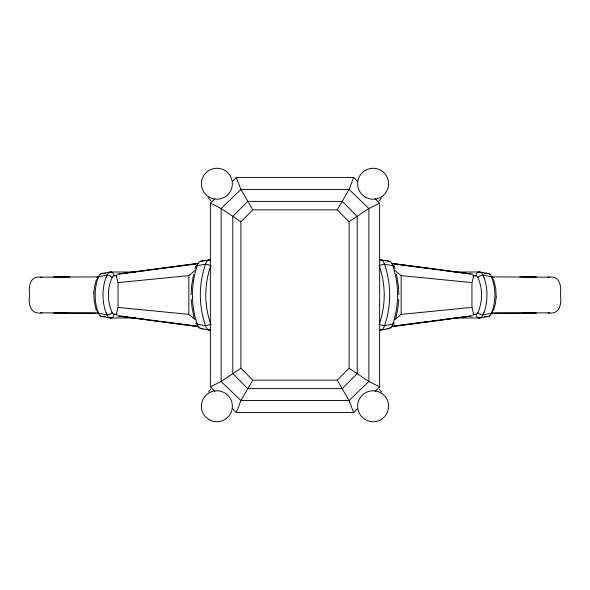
<?xml version="1.0" encoding="UTF-8"?>
<svg xmlns="http://www.w3.org/2000/svg" width="590" height="590" viewBox="0 0 590 590"><rect width="100%" height="100%" fill="white"/><g stroke="black" fill="none" stroke-linecap="round" stroke-linejoin="round"><path stroke-width="0.89" d="M93.84 292.95L94.496 286.769L96.377 279.424M493.624 310.576L495.504 303.231L496.161 297.05M93.84 292.898L94.201 301.232L96.377 310.576M496.161 297.102L495.799 288.768L493.624 279.424M191.123 294.853L191.588 285.944L193.542 274.372M398.766 299.314L397.889 308.142L395.824 318.143M116.119 314.846L118.052 307.405L118.052 282.595L116.119 275.154M473.881 314.846L471.948 307.405L471.948 282.595L473.881 275.154M379.392 259.821L381.258 259.983A7.766 4.867 -85.6 0 1 384.134 263.31C391.517 283.584 391.487 306.321 384.178 326.617A7.773 4.845 85 0 1 381.324 329.935L379.459 330.098M195.032 268.804L195.887 266.083M384.459 325.658L392.778 324.117C399.172 305.296 399.142 284.417 392.697 265.618A7.722 4.838 -85.6 0 0 388.456 261.068L380.248 259.821A3.865 2.906 89.3 0 0 379.09 259.939M97.815 278.827L98.574 276.732A6.874 4.189 84.8 0 1 102.085 273.465L110.544 271.997L135.582 272.042M492.185 311.173L491.426 313.268A6.874 4.189 84.8 0 1 487.915 316.535L479.456 318.003L454.418 317.958M106.171 277.433L107.122 275.051A3.938 1.748 24.9 0 1 112.122 277.396M483.829 312.567L482.878 314.949L491.426 313.268A3.924 1.652 23.3 0 0 492.79 311.815M357.555 408.708L353.661 412.572L236.339 412.572L240.934 400.558L252.771 380.152L337.229 380.152L349.11 368.182L349.11 221.818L337.229 209.848L252.771 209.848L240.89 221.818L240.89 368.182L252.771 380.152M232.445 181.292L236.339 177.428L353.661 177.428L349.066 189.442L337.229 209.848M472.693 314.168L475.901 314.168A3.533 2.294 -90 0 0 477.826 312.604C482.827 301.556 482.849 288.444 477.819 277.396A3.533 2.294 90 0 0 475.901 275.847L472.693 275.832M208.58 391.937L210.851 389.105M381.42 198.063L379.149 200.895M214.922 391.332L210.372 386.826L210.372 203.174L214.922 198.668M375.078 391.332L379.628 386.826L379.628 203.174L375.078 198.668M118.052 282.595L188.844 275.619L195.209 270.338M394.791 319.662L401.156 314.382L471.948 307.405M349.11 221.818L368.883 208.491L379.628 203.174M240.89 368.182L221.117 381.509L210.372 386.826M107.122 275.043L98.574 276.732A3.924 1.674 23.7 0 0 97.217 278.185M123.288 273.288L198.004 263.346M391.089 326.772L466.712 316.712M116.82 274.21L197.097 263.656M119.069 274.092L149.174 270.132M151.003 269.896L158.297 268.937M160.126 268.693L197.525 263.782M392.475 326.218L429.874 321.307M431.703 321.063L438.997 320.105M440.826 319.869L470.931 315.908M391.989 326.462L473.18 315.79M97.977 276.902L41.411 277.175C29.78 275.39 28.622 286.172 29.5 295.007C28.327 304.388 30.201 314.846 42.06 312.84M547.94 312.84C559.799 314.846 561.673 304.388 560.5 295.007C561.378 286.172 560.22 275.39 548.589 277.175L492.023 276.902M66.751 312.825L53.764 313.084L97.962 313.076M454.418 272.042L479.456 271.997L487.915 273.413A3.879 2.943 -82.2 0 1 489.634 274.623M135.582 317.958L110.544 318.003L102.085 316.587A3.879 2.943 -82.2 0 1 100.366 315.377M210.542 330.098L208.676 329.943A7.773 4.845 -85 0 1 205.836 326.609C198.491 306.321 198.513 283.584 205.858 263.295A7.766 4.867 85.6 0 1 208.742 259.991L210.608 259.821M386.907 261.075L388.456 261.068A3.872 2.943 89.8 0 1 389.732 261.687M202.982 328.682L201.433 328.689A3.872 2.935 88.2 0 1 199.87 327.686M65.365 277.167L66.161 277.16L53.786 276.909L70.107 276.902M547.918 277.175L549.482 277.175M40.496 312.833L95.514 313.098M65.343 312.825L66.139 312.825M105.507 273.421L102.085 273.413A3.879 2.943 82.2 0 0 100.366 274.623M484.493 273.421L487.915 273.413A6.874 4.189 -84.8 0 1 491.448 276.71A3.924 1.674 -23.7 0 1 492.783 278.185M117.307 314.168L114.099 314.168A3.533 2.294 90 0 1 112.174 312.604C107.174 301.556 107.151 288.444 112.181 277.396A3.533 2.294 -90 0 1 114.099 275.847L117.307 275.832M519.893 276.902L536.214 276.909L523.839 277.16L524.635 277.167M492.038 313.076L536.236 313.084L523.249 312.825M494.486 313.098L549.504 312.833M105.507 316.579L102.085 316.587A6.874 4.189 -84.8 0 1 98.552 313.29A3.924 1.652 -23.3 0 1 97.21 311.815M484.493 316.579L487.915 316.587A3.879 2.943 82.2 0 0 489.634 315.377M40.518 277.175L42.082 277.175M523.861 312.825L524.658 312.825M203.093 261.075L201.544 261.068A3.872 2.943 -89.8 0 0 200.268 261.687M387.018 328.682L388.567 328.689A3.872 2.935 -88.2 0 0 390.13 327.686M394.791 270.338L401.156 275.619L471.948 282.595M118.052 307.405L188.844 314.382L195.209 319.662M392.903 263.656L473.18 274.21M392.475 263.782L429.874 268.693M431.703 268.937L438.997 269.896M440.826 270.132L470.931 274.092M119.069 315.908L149.174 319.869M151.003 320.105L158.297 321.063M160.126 321.307L197.525 326.218M116.82 315.79L198.011 326.462M391.996 263.346L466.712 273.288M123.288 316.712L198.911 326.772M196.168 322.848A3.872 1.21 -16.3 0 0 197.23 324.109L205.541 325.658M477.878 277.396A3.938 1.748 -24.9 0 1 482.878 275.051L491.426 276.732L492.185 278.827M210.372 203.174L221.117 208.491L240.89 221.818M379.628 386.826L368.883 381.509L349.11 368.182M353.661 177.428L357.555 181.292M232.445 408.708L236.339 412.572M379.149 389.105L381.42 391.937M210.851 200.895L208.58 198.063M252.771 209.848L240.934 189.442L236.339 177.428M337.229 380.152L349.066 400.558L353.661 412.572M482.878 275.051L483.829 277.433M106.171 312.567L107.122 314.949L98.574 313.268L97.815 311.173M197.222 324.117C190.828 305.296 190.858 284.417 197.303 265.618A7.722 4.838 85.6 0 1 201.544 261.068L209.752 259.821A3.865 2.906 -89.3 0 1 210.91 259.939M394.113 266.083L394.968 268.804M194.176 318.143L192.111 308.142L191.234 299.314M396.458 274.372L398.412 285.944L398.877 294.853M401.156 275.619L401.156 314.382M188.844 275.619L188.844 314.382M114.084 314.168A3.879 2.935 -82 0 1 110.544 318.01M110.544 317.958A6.903 4.189 -84.8 0 1 107.1 314.979A3.938 1.792 -25 0 0 112.159 312.604M106.053 312.671A35.54 23.054 90 0 1 106.053 277.33M107.1 275.021A6.903 4.189 84.8 0 1 110.544 272.042M110.544 271.99A3.879 2.98 83.2 0 1 114.128 275.832M97.741 311.232A34.884 22.627 -90 0 1 97.741 278.76M197.237 324.102A7.729 4.823 -85.2 0 0 201.433 328.689L209.686 330.105A3.865 2.906 89.3 0 0 210.932 329.972M205.549 325.651A3.842 1.268 -17.3 0 0 210.741 324.006C204.118 305.369 204.147 284.542 210.755 265.913A3.842 1.268 17.3 0 0 205.578 264.261L197.303 265.618A3.872 1.217 16.4 0 0 196.168 266.813M210.918 324.478A3.776 2.449 90 0 1 210.748 323.991M210.778 265.928A3.761 2.441 -90 0 1 210.94 265.441M392.763 324.102A7.729 4.823 85.2 0 1 388.567 328.689L380.314 330.105A3.865 2.906 -89.3 0 1 379.068 329.972M393.832 322.848A3.872 1.21 16.3 0 1 392.77 324.109M384.451 325.651A3.842 1.268 17.3 0 1 379.259 324.006C385.882 305.369 385.853 284.542 379.245 265.913A3.842 1.268 -17.3 0 1 384.422 264.261L392.697 265.618A3.872 1.217 -16.4 0 1 393.832 266.813M379.252 323.991A3.776 2.449 -90 0 1 379.082 324.478M379.06 265.441A3.761 2.441 90 0 1 379.223 265.928M479.456 318.01A3.879 2.935 82 0 1 475.916 314.168M479.456 317.958A6.903 4.189 84.8 0 0 482.9 314.979A3.938 1.792 25 0 1 477.841 312.604M483.948 277.33A35.54 23.054 -90 0 1 483.948 312.671M479.456 272.042A6.903 4.189 -84.8 0 1 482.9 275.021M475.872 275.832A3.879 2.98 -83.2 0 1 479.456 271.99M492.259 278.76A34.884 22.627 90 0 1 492.259 311.232M247.704 201.397L232.792 216.419L232.792 373.581L247.704 388.603L342.296 388.603L357.208 373.581L357.208 216.419L342.296 201.397L247.704 201.397M240.934 189.442L221.117 208.491L221.117 381.509L240.934 400.558L349.066 400.558L368.883 381.509L368.883 208.491L349.066 189.442L240.934 189.442M365.276 197.082A15.48 15.48 0 0 0 388.603 183.851A15.48 15.48 0 0 0 365.483 170.267A15.48 15.48 0 0 0 365.276 197.082M209.007 197.067A15.48 15.48 0 0 0 232.364 183.881A15.48 15.48 0 0 0 209.273 170.252A15.48 15.48 0 0 0 209.007 197.067M209.067 419.63A15.48 15.48 0 0 0 232.364 406.348A15.48 15.48 0 0 0 209.214 392.815A15.48 15.48 0 0 0 209.067 419.63M365.321 419.638A15.48 15.48 0 0 0 388.603 406.333A15.48 15.48 0 0 0 365.439 392.822A15.48 15.48 0 0 0 365.321 419.638"/></g></svg>
